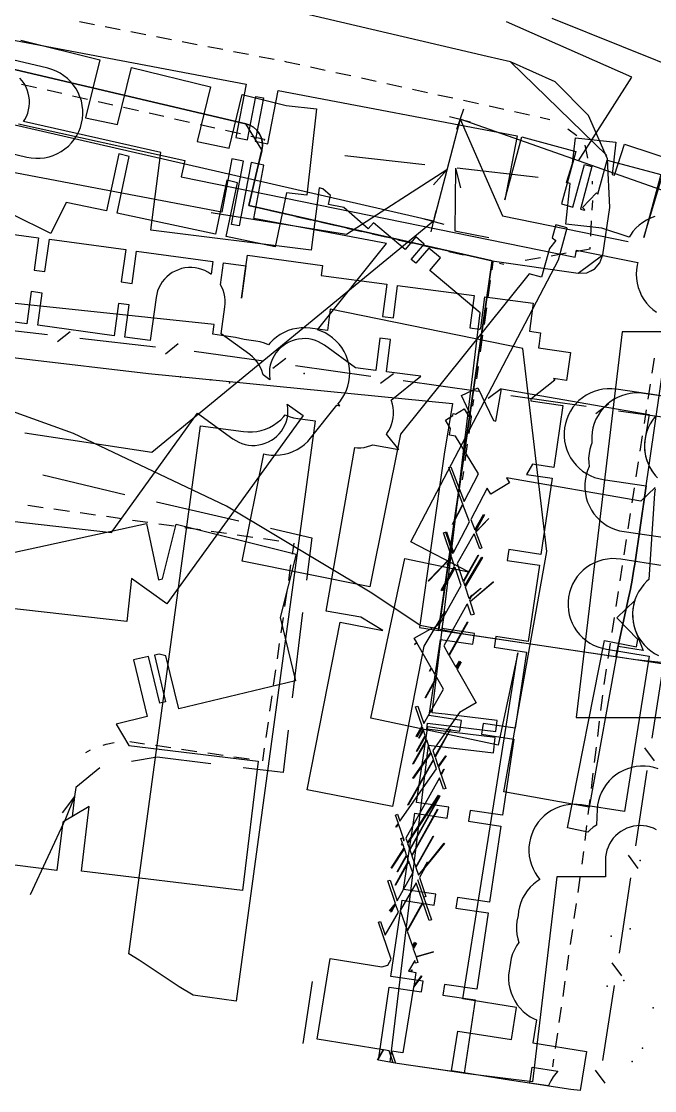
# Model space of a CAD drawing. Header units: metres. Extents: x -3782 to -2031, y 18790 to 19846.
# Drawn here: x -2316.68 to -2287.52, y 19528.72 to 19577.95 of the extents above; entities that cross this region are included whole.
import ezdxf

# ---------------------------------------------------------------- set-up
doc = ezdxf.new("R2010")
doc.units = ezdxf.units.M
for name, color, linetype in [('BOUNDARY', 7, 'Continuous'), ('CURB', 7, 'Continuous'), ('ELECTR_CABLE', 7, 'Continuous'), ('ELECTR_CABLE_COMM', 7, 'Continuous'), ('GAS', 7, 'Continuous'), ('GRASS', 7, 'Continuous'), ('GROUND', 7, 'Continuous'), ('HEAT', 7, 'Continuous'), ('ROAD', 7, 'Continuous'), ('SEWER', 7, 'Continuous'), ('SIDEWALK_PATH', 7, 'Continuous'), ('TREE', 7, 'Continuous'), ('WATER_PIPELINE', 7, 'Continuous')]:
    doc.layers.add(name, color=color, linetype=linetype)

msp = doc.modelspace()

# ---------------------------------------------------------------- linework, layer by layer
at = {"layer": 'BOUNDARY'}
msp.add_lwpolyline([(-2243.45, 19542.501), (-2251.484, 19544.512), (-2259.682, 19545.682), (-2261.698, 19545.863), (-2262.412, 19545.963), (-2267.644, 19546.959), (-2275.092, 19548.017), (-2282.606, 19548.37), (-2286.643, 19548.37), (-2288.405, 19548.548), (-2296.415, 19549.751), (-2298.312, 19550.132), (-2300.547, 19551.625), (-2307.232, 19555.634), (-2314.275, 19558.974), (-2321.61, 19561.613)], dxfattribs=at)
at = {"layer": 'CURB'}
for points in [[(-2295.238, 19576.333), (-2326.394, 19583.635)], [(-2306.212, 19569.471), (-2305.603, 19572.032), (-2306.347, 19573.237), (-2330.847, 19578.978), (-2334.514, 19576.382), (-2335.785, 19564.699)], [(-2313.309, 19577.788), (-2313.999, 19577.922)], [(-2312.128, 19577.56), (-2312.818, 19577.694)], [(-2310.946, 19577.332), (-2311.637, 19577.466)], [(-2309.765, 19577.104), (-2310.455, 19577.237)], [(-2308.584, 19576.876), (-2309.274, 19577.009)], [(-2307.403, 19576.648), (-2308.093, 19576.781)], [(-2306.222, 19576.42), (-2306.912, 19576.553)], [(-2305.041, 19576.192), (-2305.731, 19576.325)], [(-2304.452, 19576.078), (-2304.55, 19576.097)], [(-2303.862, 19575.949), (-2304.452, 19576.078)], [(-2289.727, 19571.77), (-2294.159, 19576.081), (-2295.238, 19576.333)], [(-2302.687, 19575.692), (-2303.374, 19575.842)], [(-2301.512, 19575.435), (-2302.199, 19575.585)], [(-2316.669, 19575.059), (-2315.983, 19574.904)], [(-2300.337, 19575.178), (-2301.024, 19575.328)], [(-2299.162, 19574.921), (-2299.848, 19575.071)], [(-2315.496, 19574.793), (-2314.81, 19574.638)], [(-2314.322, 19574.528), (-2313.637, 19574.373)], [(-2297.986, 19574.664), (-2298.673, 19574.814)], [(-2296.811, 19574.407), (-2297.498, 19574.557)], [(-2313.149, 19574.263), (-2312.463, 19574.108)], [(-2295.636, 19574.15), (-2296.323, 19574.3)], [(-2294.461, 19573.893), (-2295.147, 19574.043)], [(-2311.976, 19573.998), (-2311.29, 19573.843)], [(-2310.802, 19573.733), (-2310.116, 19573.578)], [(-2293.286, 19573.636), (-2293.972, 19573.786)], [(-2309.629, 19573.468), (-2308.943, 19573.313)], [(-2308.455, 19573.202), (-2307.77, 19573.047)], [(-2292.345, 19573.411), (-2292.799, 19573.521)], [(-2307.282, 19572.937), (-2306.596, 19572.782)], [(-2306.109, 19572.672), (-2305.484, 19572.531)], [(-2291.106, 19572.686), (-2291.524, 19572.98)], [(-2305.484, 19572.531), (-2305.499, 19572.47)], [(-2290.598, 19571.644), (-2290.721, 19572.248)], [(-2305.614, 19571.984), (-2305.777, 19571.3)], [(-2305.893, 19570.813), (-2306.055, 19570.129)], [(-2290.384, 19570.462), (-2290.386, 19570.596)], [(-2306.171, 19569.643), (-2306.212, 19569.471)], [(-2290.396, 19569.26), (-2290.373, 19569.697)], [(-2305.212, 19569.242), (-2304.527, 19569.084)], [(-2304.039, 19568.972), (-2303.354, 19568.815)], [(-2302.867, 19568.703), (-2302.182, 19568.546)], [(-2290.461, 19568.059), (-2290.423, 19568.76)], [(-2301.694, 19568.434), (-2301.009, 19568.277)], [(-2300.522, 19568.165), (-2299.837, 19568.008)], [(-2299.349, 19567.896), (-2298.664, 19567.739)], [(-2298.177, 19567.627), (-2297.492, 19567.47)], [(-2297.004, 19567.358), (-2296.319, 19567.201)], [(-2292.292, 19567.162), (-2291.6, 19567.285)], [(-2291.108, 19567.372), (-2290.493, 19567.481)], [(-2291.038, 19566.353), (-2289.907, 19567.199)], [(-2290.493, 19567.481), (-2290.488, 19567.559)], [(-2295.006, 19566.507), (-2294.953, 19566.888)], [(-2294.659, 19566.82), (-2294.466, 19566.776)], [(-2293.477, 19566.952), (-2292.785, 19567.074)], [(-2295.182, 19565.252), (-2295.076, 19566.012)], [(-2295.359, 19563.996), (-2295.252, 19564.757)], [(-2295.535, 19562.74), (-2295.428, 19563.501)], [(-2287.634, 19561.748), (-2287.526, 19562.447)], [(-2295.711, 19561.485), (-2295.63, 19562.063)], [(-2287.819, 19560.554), (-2287.711, 19561.253)], [(-2295.887, 19560.229), (-2295.843, 19560.543)], [(-2287.992, 19559.435), (-2287.895, 19560.06)], [(-2296.063, 19558.973), (-2295.956, 19559.734)], [(-2288.188, 19558.166), (-2288.08, 19558.866)], [(-2296.239, 19557.718), (-2296.133, 19558.478)], [(-2288.372, 19556.972), (-2288.264, 19557.672)], [(-2296.362, 19556.842), (-2296.309, 19557.223)], [(-2288.557, 19555.778), (-2288.449, 19556.478)], [(-2315.673, 19555.558), (-2316.384, 19555.658)], [(-2314.468, 19555.387), (-2315.178, 19555.487)], [(-2313.262, 19555.216), (-2313.973, 19555.317)], [(-2312.057, 19555.045), (-2312.767, 19555.146)], [(-2310.851, 19554.874), (-2311.562, 19554.975)], [(-2288.741, 19554.584), (-2288.633, 19555.284)], [(-2309.646, 19554.704), (-2310.356, 19554.804)], [(-2308.44, 19554.533), (-2309.151, 19554.634)], [(-2307.235, 19554.362), (-2307.945, 19554.463)], [(-2306.029, 19554.191), (-2306.739, 19554.292)], [(-2304.823, 19554.021), (-2305.534, 19554.121)], [(-2304.199, 19553.414), (-2304.126, 19553.922)], [(-2288.926, 19553.39), (-2288.817, 19554.09)], [(-2304.372, 19552.208), (-2304.27, 19552.919)], [(-2289.11, 19552.196), (-2289.002, 19552.896)], [(-2304.545, 19551.003), (-2304.443, 19551.713)], [(-2289.295, 19551.003), (-2289.186, 19551.702)], [(-2304.718, 19549.798), (-2304.616, 19550.508)], [(-2289.479, 19549.809), (-2289.371, 19550.508)], [(-2304.891, 19548.593), (-2304.789, 19549.303)], [(-2289.663, 19548.615), (-2289.555, 19549.315)], [(-2305.064, 19547.387), (-2304.962, 19548.098)], [(-2289.848, 19547.421), (-2289.74, 19548.121)], [(-2305.237, 19546.182), (-2305.135, 19546.892)], [(-2289.999, 19546.223), (-2289.914, 19546.925)], [(-2305.41, 19544.977), (-2305.308, 19545.687)], [(-2290.145, 19545.023), (-2290.059, 19545.726)], [(-2312.918, 19544.629), (-2312.778, 19544.673)], [(-2312.778, 19544.673), (-2312.411, 19544.748)], [(-2311.687, 19544.787), (-2311.006, 19544.689)], [(-2310.512, 19544.617), (-2309.801, 19544.514)], [(-2290.29, 19543.824), (-2290.205, 19544.527)], [(-2313.705, 19544.291), (-2313.495, 19544.408)], [(-2309.307, 19544.442), (-2308.596, 19544.339)], [(-2308.102, 19544.267), (-2307.392, 19544.164)], [(-2306.897, 19544.093), (-2306.187, 19543.99)], [(-2305.564, 19543.899), (-2305.481, 19544.482)], [(-2290.436, 19542.625), (-2290.35, 19543.328)], [(-2290.581, 19541.425), (-2290.496, 19542.128)], [(-2290.726, 19540.226), (-2290.641, 19540.929)], [(-2290.858, 19539.14), (-2290.787, 19539.73)], [(-2291.048, 19537.832), (-2290.946, 19538.532)], [(-2291.221, 19536.636), (-2291.119, 19537.337)], [(-2291.394, 19535.441), (-2291.292, 19536.141)], [(-2291.565, 19534.258), (-2291.466, 19534.946)], [(-2291.74, 19533.049), (-2291.639, 19533.75)], [(-2291.913, 19531.854), (-2291.812, 19532.555)], [(-2292.086, 19530.658), (-2291.985, 19531.359)], [(-2292.209, 19529.813), (-2292.158, 19530.163)]]:
    msp.add_lwpolyline(points, dxfattribs=at)
at = {"layer": 'ELECTR_CABLE'}
for points in [[(-2285.829, 19575.5), (-2292.244, 19578.078)], [(-2316.71, 19577.078), (-2313.069, 19576.185), (-2313.725, 19573.514), (-2312.257, 19573.202), (-2311.612, 19575.828), (-2307.972, 19574.934), (-2308.588, 19572.421), (-2307.12, 19572.109), (-2306.515, 19574.577), (-2304.49, 19574.08), (-2303.093, 19573.924), (-2303.538, 19569.949), (-2304.467, 19570.053), (-2304.996, 19567.568), (-2307.257, 19568.049), (-2306.733, 19570.512), (-2307.219, 19570.631), (-2307.746, 19568.153), (-2312.268, 19569.115), (-2311.711, 19571.733), (-2312.197, 19571.852), (-2312.757, 19569.219), (-2314.624, 19569.616), (-2315.321, 19568.19), (-2317.117, 19569.069)], [(-2287.518, 19568.968), (-2287.711, 19568.895), (-2287.896, 19568.803), (-2288.07, 19568.694), (-2288.234, 19568.568), (-2288.384, 19568.427), (-2288.519, 19568.271), (-2288.639, 19568.103), (-2288.689, 19568.015), (-2289.956, 19568.428), (-2291.615, 19568.614), (-2291.407, 19570.479), (-2291.587, 19570.538), (-2291.302, 19571.409), (-2291.17, 19572.589), (-2289.308, 19572.381), (-2289.473, 19570.901), (-2289.375, 19570.869), (-2288.91, 19572.295), (-2286.203, 19571.412)], [(-2298.1, 19571.352), (-2301.789, 19571.765)], [(-2296.698, 19571.195), (-2296.723, 19568.299)], [(-2296.698, 19571.195), (-2296.456, 19570.293)], [(-2292.883, 19570.768), (-2296.609, 19571.185)], [(-2296.723, 19568.299), (-2295.157, 19567.999)], [(-2287.493, 19556.489), (-2288.16, 19555.856), (-2294.342, 19556.926), (-2294.206, 19556.703), (-2295.059, 19556.181), (-2295.228, 19556.457), (-2295.98, 19555.013), (-2295.798, 19554.533), (-2295.396, 19555.25), (-2295.351, 19555.225), (-2295.774, 19554.47), (-2295.762, 19554.439), (-2295.161, 19555.06), (-2295.155, 19555.054), (-2295.759, 19554.43), (-2295.482, 19553.702), (-2295.575, 19553.667), (-2295.835, 19554.351), (-2295.848, 19554.338), (-2296.608, 19552.981), (-2296.331, 19552.156), (-2295.648, 19553.378), (-2295.635, 19553.37), (-2296.324, 19552.137), (-2296.265, 19551.962), (-2295.478, 19553.281), (-2295.445, 19553.261), (-2296.249, 19551.914), (-2296.072, 19551.387), (-2295.978, 19551.467), (-2295.943, 19551.529), (-2295.93, 19551.522), (-2295.945, 19551.495), (-2295.53, 19551.848), (-2295.526, 19551.843), (-2295.954, 19551.478), (-2296.047, 19551.313), (-2296.02, 19551.233), (-2294.943, 19552.148), (-2294.939, 19552.143), (-2296.017, 19551.226), (-2295.825, 19550.653), (-2295.864, 19550.64), (-2295.966, 19550.605), (-2296.141, 19551.121), (-2296.166, 19551.1), (-2297.233, 19549.191), (-2296.993, 19548.771), (-2296.14, 19550.297), (-2296.127, 19550.289), (-2296.984, 19548.756), (-2296.67, 19548.207), (-2296.507, 19548.489), (-2296.478, 19548.471), (-2296.65, 19548.173), (-2296.619, 19548.12), (-2296.436, 19548.448), (-2296.423, 19548.441), (-2296.611, 19548.104), (-2295.736, 19546.576), (-2296.512, 19546.132), (-2297.736, 19544.383), (-2297.639, 19544.096), (-2296.928, 19545.367), (-2296.915, 19545.36), (-2297.632, 19544.077), (-2297.486, 19543.645), (-2297.14, 19544.139), (-2297.125, 19544.128), (-2297.478, 19543.623), (-2297.36, 19543.274), (-2297.224, 19543.519), (-2297.21, 19543.511), (-2297.354, 19543.255), (-2297.142, 19542.63), (-2297.246, 19542.595), (-2297.426, 19543.125), (-2298.981, 19540.342), (-2298.905, 19540.123), (-2297.472, 19542.315), (-2297.451, 19542.301), (-2298.895, 19540.093), (-2298.8, 19539.818), (-2297.42, 19542.286), (-2297.407, 19542.279), (-2298.793, 19539.799), (-2298.706, 19539.547), (-2297.519, 19541.67), (-2297.506, 19541.663), (-2298.699, 19539.527), (-2298.517, 19539.003), (-2297.716, 19540.438), (-2297.703, 19540.43), (-2298.511, 19538.984), (-2298.392, 19538.643), (-2298.183, 19538.902), (-2297.984, 19539.246), (-2297.955, 19539.229), (-2298.045, 19539.072), (-2297.206, 19540.109), (-2297.197, 19540.101), (-2298.082, 19539.008), (-2298.355, 19538.534), (-2298.052, 19537.66), (-2298.146, 19537.627), (-2298.421, 19538.42), (-2298.433, 19538.398), (-2297.803, 19536.578), (-2297.897, 19536.546), (-2298.499, 19538.284), (-2299.232, 19537.012), (-2298.919, 19536.086), (-2298.208, 19537.357), (-2298.195, 19537.349), (-2298.912, 19536.066), (-2298.677, 19535.372), (-2298.575, 19535.549), (-2298.545, 19535.532), (-2298.662, 19535.329), (-2298.64, 19535.264), (-2298.504, 19535.508), (-2298.49, 19535.501), (-2298.634, 19535.244), (-2298.509, 19534.877), (-2297.704, 19535.111), (-2297.704, 19535.11), (-2298.509, 19534.875), (-2298.422, 19534.62), (-2298.526, 19534.584), (-2298.57, 19534.712), (-2298.851, 19534.217), (-2298.743, 19534.2), (-2298.701, 19534.276), (-2298.687, 19534.269), (-2298.727, 19534.197), (-2298.512, 19534.162), (-2298.616, 19533.518), (-2298.253, 19533.995), (-2298.238, 19533.984), (-2298.622, 19533.479), (-2299.112, 19530.45), (-2299.639, 19530.535), (-2299.448, 19529.984), (-2299.56, 19530.003), (-2299.751, 19530.553), (-2300.003, 19530.594), (-2300.264, 19530.127), (-2300.28, 19530.13), (-2300.019, 19530.597), (-2303.061, 19531.088), (-2302.46, 19534.801), (-2300.086, 19534.417), (-2299.806, 19534.498), (-2299.653, 19534.772), (-2300.243, 19536.477), (-2300.149, 19536.51), (-2299.928, 19535.872), (-2299.32, 19536.928), (-2299.448, 19537.307), (-2299.654, 19536.939), (-2299.667, 19536.946), (-2299.48, 19537.281), (-2299.714, 19536.992), (-2299.723, 19537), (-2299.456, 19537.33), (-2299.809, 19538.373), (-2299.705, 19538.409), (-2299.382, 19537.456), (-2298.66, 19538.749), (-2298.841, 19539.273), (-2299.457, 19538.171), (-2299.47, 19538.178), (-2298.848, 19539.292), (-2298.935, 19539.544), (-2299.359, 19538.787), (-2299.372, 19538.795), (-2298.942, 19539.563), (-2299.046, 19539.862), (-2299.64, 19538.953), (-2299.661, 19538.967), (-2299.056, 19539.892), (-2299.124, 19540.087), (-2299.162, 19540.02), (-2299.175, 19540.027), (-2299.13, 19540.107), (-2299.206, 19540.325), (-2299.112, 19540.358), (-2299.065, 19540.223), (-2299.053, 19540.245), (-2299.314, 19540.999), (-2299.418, 19540.851), (-2299.433, 19540.862), (-2299.322, 19541.021), (-2299.455, 19541.407), (-2299.361, 19541.439), (-2299.251, 19541.122), (-2297.564, 19543.533), (-2297.704, 19543.947), (-2298.866, 19541.868), (-2298.879, 19541.875), (-2297.711, 19543.967), (-2297.814, 19544.271), (-2298.641, 19543.089), (-2298.657, 19543.1), (-2297.821, 19544.293), (-2298.013, 19544.86), (-2298.64, 19543.755), (-2298.659, 19543.766), (-2298.023, 19544.889), (-2298.075, 19545.043), (-2298.472, 19544.333), (-2298.486, 19544.34), (-2298.082, 19545.063), (-2298.168, 19545.317), (-2298.374, 19544.949), (-2298.387, 19544.956), (-2298.175, 19545.337), (-2298.215, 19545.456), (-2298.475, 19545.006), (-2298.504, 19545.023), (-2298.23, 19545.5), (-2298.529, 19546.384), (-2298.425, 19546.419), (-2298.157, 19545.626), (-2297.248, 19547.203), (-2297.553, 19547.737), (-2298.078, 19546.798), (-2298.092, 19546.805), (-2297.562, 19547.752), (-2297.802, 19548.172), (-2297.882, 19548.03), (-2297.895, 19548.037), (-2297.811, 19548.187), (-2298.471, 19549.339), (-2298.573, 19549.252), (-2298.578, 19549.257), (-2298.474, 19549.345), (-2298.592, 19549.55), (-2297.723, 19550.047), (-2297.699, 19550.004), (-2297.383, 19550.272), (-2296.431, 19551.977), (-2296.709, 19552.8), (-2297.306, 19551.735), (-2297.35, 19551.76), (-2296.731, 19552.865), (-2296.872, 19553.28), (-2296.895, 19553.256), (-2297.062, 19552.934), (-2297.076, 19552.941), (-2296.932, 19553.218), (-2297.936, 19552.18), (-2297.943, 19552.186), (-2296.918, 19553.245), (-2296.883, 19553.312), (-2297.249, 19554.394), (-2297.145, 19554.429), (-2296.812, 19553.447), (-2296.811, 19553.449), (-2297.142, 19554.43), (-2297.101, 19554.444), (-2296.784, 19553.502), (-2296.049, 19554.913), (-2296.348, 19555.701), (-2296.822, 19554.791), (-2296.835, 19554.798), (-2296.355, 19555.72), (-2296.996, 19557.406), (-2296.903, 19557.442), (-2296.294, 19555.838), (-2295.63, 19557.113), (-2296.697, 19558.856), (-2296.968, 19558.903), (-2296.915, 19559.211), (-2297.148, 19559.592), (-2296.813, 19559.797), (-2296.797, 19559.888), (-2296.694, 19559.87), (-2296.295, 19560.115), (-2296.08, 19559.764), (-2295.95, 19559.741), (-2296.417, 19560.719), (-2295.668, 19561.078), (-2294.946, 19559.568), (-2294.827, 19559.547), (-2294.571, 19561.025), (-2287.772, 19559.848), (-2287.961, 19558.755), (-2287.986, 19558.55), (-2287.991, 19558.344), (-2287.976, 19558.139), (-2287.941, 19557.936), (-2287.886, 19557.737), (-2287.811, 19557.545), (-2287.719, 19557.361), (-2287.608, 19557.187), (-2287.481, 19557.024)], [(-2315.695, 19557.063), (-2311.913, 19556.17)], [(-2310.453, 19555.825), (-2306.667, 19554.95)], [(-2305.206, 19554.612), (-2303.313, 19554.174)], [(-2303.313, 19554.174), (-2303.552, 19552.215)], [(-2287.356, 19543.533), (-2287.553, 19543.594), (-2287.755, 19543.635), (-2287.96, 19543.656), (-2288.166, 19543.656), (-2288.371, 19543.637), (-2288.573, 19543.597), (-2288.771, 19543.538), (-2288.961, 19543.46), (-2289.143, 19543.364), (-2289.315, 19543.25), (-2289.475, 19543.119), (-2289.621, 19542.974), (-2289.752, 19542.815), (-2289.867, 19542.644), (-2289.965, 19542.463), (-2290.045, 19542.273), (-2290.105, 19542.076), (-2290.146, 19541.874), (-2290.167, 19541.669), (-2290.205, 19540.945), (-2290.353, 19540.845), (-2290.512, 19540.713), (-2290.601, 19540.622), (-2291.542, 19540.809), (-2289.832, 19549.439), (-2288.361, 19549.147), (-2288.293, 19549.489), (-2289.258, 19550.491), (-2288.435, 19551.283), (-2288.473, 19551.159), (-2288.514, 19550.957), (-2288.535, 19550.752), (-2288.536, 19550.546), (-2288.516, 19550.34), (-2288.477, 19550.138), (-2288.418, 19549.941), (-2288.34, 19549.75), (-2288.243, 19549.568), (-2288.129, 19549.396), (-2287.999, 19549.236), (-2287.854, 19549.09), (-2287.695, 19548.959), (-2287.524, 19548.844), (-2287.343, 19548.746)], [(-2303.733, 19550.726), (-2304.211, 19546.808)], [(-2304.392, 19545.319), (-2304.631, 19543.36)], [(-2310.425, 19544.066), (-2311.614, 19543.87)], [(-2307.954, 19543.765), (-2310.425, 19544.066)], [(-2313.072, 19543.578), (-2314.167, 19542.674)], [(-2304.631, 19543.36), (-2306.465, 19543.583)], [(-2314.167, 19542.674), (-2314.238, 19542.252)], [(-2314.238, 19542.252), (-2314.806, 19541.511)], [(-2314.238, 19542.252), (-2314.646, 19541.237)], [(-2314.238, 19542.252), (-2314.342, 19541.324)], [(-2314.646, 19541.237), (-2316.269, 19537.733)]]:
    msp.add_lwpolyline(points, dxfattribs=at)
msp.add_lwpolyline([(-2293.269, 19529.062), (-2293.157, 19529.793), (-2291.98, 19529.613), (-2292.074, 19529.51), (-2292.197, 19529.344), (-2292.304, 19529.168), (-2292.392, 19528.982), (-2292.411, 19528.93)], close=True, dxfattribs=at)
at = {"layer": 'ELECTR_CABLE_COMM'}
for points in [[(-2288.577, 19575.377), (-2294.341, 19577.927)], [(-2297.71, 19568.744), (-2326.3, 19575.3)], [(-2291.031, 19571.523), (-2288.577, 19575.377)], [(-2296.967, 19573.569), (-2295.999, 19573.317)], [(-2296.317, 19573.915), (-2296.649, 19572.971)], [(-2296.483, 19573.443), (-2297.71, 19568.744)], [(-2281.442, 19568.149), (-2296.483, 19573.443)], [(-2296.483, 19573.443), (-2294.521, 19568.99)], [(-2297.09, 19571.12), (-2301.709, 19568.14)], [(-2297.09, 19571.12), (-2297.71, 19570.422)], [(-2301.709, 19568.14), (-2307.934, 19569.136)], [(-2297.599, 19569.231), (-2297.822, 19568.256)], [(-2297.71, 19568.744), (-2310.679, 19558.1)], [(-2298.194, 19568.87), (-2297.226, 19568.617)], [(-2294.521, 19568.99), (-2288.736, 19567.812)], [(-2315.473, 19563.514), (-2318.955, 19563.91)], [(-2314.435, 19563.662), (-2315.021, 19563.196)], [(-2310.501, 19562.948), (-2313.983, 19563.344)], [(-2309.462, 19563.097), (-2310.049, 19562.63)], [(-2305.539, 19562.299), (-2308.725, 19562.746)], [(-2304.497, 19562.421), (-2305.095, 19561.969)], [(-2300.583, 19561.604), (-2304.053, 19562.091)], [(-2299.541, 19561.726), (-2300.139, 19561.274)], [(-2295.627, 19560.909), (-2299.097, 19561.396)], [(-2294.585, 19561.03), (-2295.183, 19560.579)], [(-2290.671, 19560.214), (-2294.141, 19560.701)], [(-2289.629, 19560.335), (-2290.227, 19559.884)], [(-2285.715, 19559.519), (-2289.185, 19560.006)], [(-2310.679, 19558.1), (-2316.515, 19558.994)], [(-2287.634, 19544.94), (-2287.104, 19548.404)], [(-2287.525, 19543.897), (-2287.969, 19544.501)], [(-2288.391, 19539.993), (-2287.861, 19543.458)], [(-2288.282, 19538.95), (-2288.726, 19539.554)], [(-2289.148, 19535.046), (-2288.618, 19538.511)], [(-2289.04, 19534.003), (-2289.483, 19534.607)], [(-2289.905, 19530.099), (-2289.375, 19533.564)], [(-2289.797, 19529.056), (-2290.24, 19529.66)]]:
    msp.add_lwpolyline(points, dxfattribs=at)
at = {"layer": 'GAS'}
for points in [[(-2319.401, 19568.463), (-2315.887, 19567.986), (-2316.088, 19566.499), (-2315.593, 19566.432), (-2315.391, 19567.919), (-2311.876, 19567.441), (-2312.078, 19565.955), (-2311.583, 19565.888), (-2311.381, 19567.374), (-2307.866, 19566.897), (-2307.946, 19566.306), (-2307.956, 19566.314), (-2308.088, 19566.4), (-2308.227, 19566.472), (-2308.373, 19566.531), (-2308.524, 19566.574), (-2308.678, 19566.603), (-2308.834, 19566.616), (-2308.991, 19566.615), (-2309.147, 19566.597), (-2309.301, 19566.565), (-2309.451, 19566.517), (-2309.595, 19566.455), (-2309.733, 19566.38), (-2309.862, 19566.291), (-2309.982, 19566.19), (-2310.092, 19566.077), (-2310.19, 19565.955), (-2310.276, 19565.823), (-2310.348, 19565.684), (-2310.406, 19565.538), (-2310.45, 19565.387), (-2310.479, 19565.233), (-2310.747, 19563.251), (-2311.919, 19563.41), (-2311.717, 19564.897), (-2312.213, 19564.964), (-2312.414, 19563.478), (-2315.929, 19563.955), (-2315.727, 19565.441), (-2316.223, 19565.509), (-2316.425, 19564.022), (-2319.94, 19564.499)], [(-2321.05, 19555.385), (-2312.537, 19554.422), (-2308.563, 19559.904), (-2306.943, 19558.73), (-2306.812, 19558.644), (-2306.673, 19558.571), (-2306.527, 19558.513), (-2306.376, 19558.469), (-2306.222, 19558.44), (-2306.065, 19558.426), (-2305.908, 19558.428), (-2305.752, 19558.445), (-2305.599, 19558.477), (-2305.449, 19558.525), (-2305.305, 19558.586), (-2305.167, 19558.662), (-2305.037, 19558.75), (-2304.917, 19558.851), (-2304.807, 19558.964), (-2304.709, 19559.086), (-2304.623, 19559.218), (-2304.551, 19559.357), (-2304.492, 19559.503), (-2304.448, 19559.653), (-2304.419, 19559.808), (-2304.405, 19559.964), (-2304.407, 19560.121), (-2304.424, 19560.277), (-2304.435, 19560.326), (-2303.702, 19559.795), (-2309.984, 19551.13), (-2311.603, 19552.304), (-2311.827, 19550.317), (-2321.5, 19551.41)]]:
    msp.add_lwpolyline(points, dxfattribs=at)
msp.add_lwpolyline([(-2297.595, 19537.757), (-2299.079, 19537.977), (-2298.561, 19541.486), (-2297.077, 19541.267), (-2297.004, 19541.761), (-2298.488, 19541.98), (-2297.97, 19545.489), (-2296.486, 19545.27), (-2296.413, 19545.765), (-2297.897, 19545.984), (-2297.379, 19549.493), (-2295.895, 19549.274), (-2295.882, 19549.361), (-2295.822, 19549.769), (-2297.306, 19549.988), (-2297.187, 19550.79), (-2298.148, 19549.182), (-2299.588, 19541.799), (-2303.514, 19542.565), (-2302.007, 19550.291), (-2300.044, 19549.908), (-2301.05, 19550.51), (-2302.652, 19550.793), (-2301.319, 19558.327), (-2301.205, 19558.317), (-2301.048, 19558.319), (-2300.891, 19558.336), (-2300.738, 19558.368), (-2300.588, 19558.416), (-2300.505, 19558.451), (-2299.304, 19558.239), (-2299.871, 19558.948), (-2299.848, 19558.977), (-2299.762, 19559.108), (-2299.69, 19559.248), (-2299.631, 19559.393), (-2299.587, 19559.544), (-2299.558, 19559.698), (-2299.544, 19559.855), (-2299.546, 19560.012), (-2299.563, 19560.168), (-2299.596, 19560.322), (-2299.643, 19560.471), (-2299.661, 19560.515), (-2298.29, 19561.613), (-2299.871, 19561.817), (-2299.678, 19563.305), (-2300.173, 19563.369), (-2300.366, 19561.882), (-2301.295, 19562.002), (-2302.724, 19563.038), (-2302.855, 19563.124), (-2302.994, 19563.197), (-2303.14, 19563.255), (-2303.291, 19563.299), (-2303.445, 19563.328), (-2303.602, 19563.342), (-2303.759, 19563.34), (-2303.915, 19563.323), (-2304.068, 19563.291), (-2304.218, 19563.243), (-2304.363, 19563.182), (-2304.5, 19563.106), (-2304.63, 19563.018), (-2304.75, 19562.917), (-2304.86, 19562.804), (-2304.958, 19562.682), (-2305.044, 19562.55), (-2305.117, 19562.411), (-2305.175, 19562.266), (-2305.219, 19562.115), (-2305.248, 19561.96), (-2305.262, 19561.804), (-2305.26, 19561.647), (-2305.243, 19561.491), (-2305.233, 19561.442), (-2305.546, 19561.669), (-2305.556, 19561.717), (-2305.603, 19561.867), (-2305.665, 19562.012), (-2305.741, 19562.149), (-2305.829, 19562.279), (-2305.93, 19562.399), (-2306.042, 19562.509), (-2306.165, 19562.607), (-2307.476, 19563.558), (-2307.308, 19564.802), (-2307.294, 19564.959), (-2307.296, 19565.116), (-2307.313, 19565.272), (-2307.346, 19565.425), (-2307.393, 19565.575), (-2307.455, 19565.719), (-2307.508, 19565.815), (-2307.37, 19566.83), (-2306.344, 19566.69), (-2306.546, 19565.204), (-2306.544, 19565.204), (-2306.485, 19565.628), (-2306.387, 19566.335), (-2306.269, 19567.182), (-2302.82, 19566.702), (-2302.884, 19566.242), (-2299.852, 19565.848), (-2300.045, 19564.361), (-2299.549, 19564.297), (-2299.356, 19565.784), (-2295.839, 19565.328), (-2296.031, 19563.841), (-2295.581, 19563.782), (-2295.529, 19563.823), (-2295.343, 19565.264), (-2293.112, 19564.975), (-2293.279, 19563.688), (-2292.773, 19563.614), (-2292.845, 19563.119), (-2292.874, 19562.919), (-2291.39, 19562.703), (-2291.577, 19561.419), (-2292.18, 19561.507), (-2292.119, 19561.43), (-2293.219, 19560.549), (-2293.229, 19560.484), (-2291.745, 19560.265), (-2292.166, 19557.411), (-2293.143, 19557.555), (-2293.42, 19557.091), (-2292.239, 19556.916), (-2292.757, 19553.407), (-2294.241, 19553.626), (-2294.314, 19553.132), (-2292.83, 19552.913), (-2293.348, 19549.403), (-2294.832, 19549.623), (-2294.896, 19549.193), (-2294.905, 19549.128), (-2293.421, 19548.909), (-2293.939, 19545.4), (-2295.423, 19545.619), (-2295.496, 19545.124), (-2294.013, 19544.905), (-2294.531, 19541.396), (-2296.015, 19541.615), (-2296.088, 19541.12), (-2294.604, 19540.901), (-2295.122, 19537.392), (-2296.606, 19537.611), (-2296.679, 19537.117), (-2295.195, 19536.898), (-2295.713, 19533.389), (-2297.197, 19533.608), (-2297.27, 19533.113), (-2295.786, 19532.894), (-2296.285, 19529.513), (-2298.526, 19529.844), (-2299.385, 19529.973), (-2300.238, 19530.122), (-2299.743, 19533.478), (-2298.259, 19533.259), (-2298.186, 19533.754), (-2299.67, 19533.973), (-2299.152, 19537.482), (-2297.668, 19537.263)], close=True, dxfattribs=at)
at = {"layer": 'GRASS'}
msp.add_lwpolyline([(-2296.83, 19560.35), (-2297.206, 19558.019), (-2298.349, 19550.042), (-2297.471, 19549.91), (-2295, 19566.92), (-2306.212, 19569.471), (-2305.603, 19572.032), (-2305.576, 19572.227), (-2305.588, 19572.422), (-2305.638, 19572.611), (-2305.725, 19572.789), (-2305.845, 19572.946), (-2305.992, 19573.075), (-2306.161, 19573.173), (-2306.347, 19573.237), (-2319.753, 19576.378), (-2322.291, 19563.093), (-2310.83, 19561.73)], close=True, dxfattribs=at)
at = {"layer": 'GROUND'}
msp.add_lwpolyline([(-2319.753, 19576.378), (-2306.347, 19573.237), (-2306.161, 19573.173), (-2305.992, 19573.075), (-2305.845, 19572.946), (-2305.725, 19572.789), (-2305.638, 19572.611), (-2305.588, 19572.422), (-2305.576, 19572.227), (-2305.603, 19572.032), (-2306.212, 19569.471), (-2295, 19566.92), (-2297.464, 19549.962), (-2298.312, 19550.132), (-2300.547, 19551.625), (-2307.232, 19555.634), (-2314.275, 19558.974), (-2321.61, 19561.613)], dxfattribs=at)
at = {"layer": 'HEAT'}
for points in [[(-2316.819, 19573.227), (-2309.157, 19571.544), (-2309.323, 19570.786), (-2291.182, 19567.091), (-2291.116, 19567.419), (-2288.294, 19566.849), (-2288.327, 19566.721), (-2288.358, 19566.517), (-2288.369, 19566.311), (-2288.359, 19566.105), (-2288.33, 19565.901), (-2288.28, 19565.701), (-2288.211, 19565.507), (-2288.124, 19565.32), (-2288.018, 19565.143), (-2287.896, 19564.977), (-2287.758, 19564.824), (-2287.606, 19564.685), (-2287.441, 19564.562)], [(-2287.505, 19556.42), (-2287.529, 19556.215), (-2287.783, 19552.251), (-2287.879, 19552.168), (-2288.022, 19552.019), (-2288.15, 19551.857), (-2288.261, 19551.684), (-2288.354, 19551.5), (-2288.429, 19551.308), (-2288.485, 19551.11), (-2288.521, 19550.907), (-2288.537, 19550.701), (-2288.533, 19550.495), (-2288.508, 19550.291), (-2288.464, 19550.09), (-2288.4, 19549.894), (-2288.054, 19548.984), (-2289.202, 19549.168), (-2290.53, 19541.765), (-2294.468, 19542.472), (-2292.481, 19553.545), (-2293.595, 19562.888), (-2302.458, 19564.693), (-2302.591, 19563.716), (-2303.38, 19563.824), (-2303.585, 19563.841), (-2303.792, 19563.839), (-2303.996, 19563.816), (-2304.198, 19563.773), (-2304.394, 19563.711), (-2304.584, 19563.63), (-2304.764, 19563.531), (-2304.934, 19563.414), (-2305.092, 19563.281), (-2305.236, 19563.134), (-2305.299, 19563.055), (-2305.486, 19563.13), (-2305.684, 19563.187), (-2305.887, 19563.225), (-2306.422, 19563.298), (-2306.619, 19563.355), (-2306.821, 19563.393), (-2307.465, 19563.48), (-2307.468, 19563.481), (-2307.67, 19563.519), (-2307.862, 19563.545), (-2307.801, 19563.992), (-2323.097, 19565.611)], [(-2287.496, 19559.752), (-2287.621, 19559.588), (-2287.73, 19559.413), (-2287.82, 19559.228), (-2287.893, 19559.035), (-2287.945, 19558.836), (-2287.979, 19558.632), (-2287.992, 19558.427), (-2287.984, 19558.221), (-2287.957, 19558.017), (-2287.91, 19557.816), (-2287.843, 19557.621), (-2287.758, 19557.433), (-2287.654, 19557.255), (-2287.534, 19557.088), (-2287.398, 19556.933)]]:
    msp.add_lwpolyline(points, dxfattribs=at)
msp.add_lwpolyline([(-2306.786, 19532.84), (-2308.768, 19533.11), (-2309.421, 19533.501), (-2311.252, 19534.724), (-2311.738, 19535.016), (-2308.434, 19559.333), (-2306.452, 19559.063), (-2306.247, 19559.046), (-2306.041, 19559.048), (-2305.836, 19559.071), (-2305.634, 19559.114), (-2305.438, 19559.176), (-2305.248, 19559.257), (-2305.068, 19559.356), (-2304.898, 19559.473), (-2304.74, 19559.606), (-2304.596, 19559.753), (-2304.533, 19559.832), (-2304.346, 19559.757), (-2304.148, 19559.7), (-2303.946, 19559.662), (-2303.156, 19559.555)], close=True, dxfattribs=at)
at = {"layer": 'ROAD'}
msp.add_lwpolyline([(-2287.311, 19560.725), (-2289.29, 19561.012), (-2289.495, 19561.032), (-2289.701, 19561.031), (-2289.906, 19561.011), (-2290.108, 19560.97), (-2290.305, 19560.909), (-2290.495, 19560.83), (-2290.677, 19560.732), (-2290.848, 19560.617), (-2291.007, 19560.486), (-2291.152, 19560.34), (-2291.282, 19560.18), (-2291.396, 19560.008), (-2291.493, 19559.826), (-2291.571, 19559.636), (-2291.63, 19559.438), (-2291.67, 19559.236), (-2291.689, 19559.031), (-2291.689, 19558.825), (-2291.668, 19558.62), (-2291.627, 19558.418), (-2291.567, 19558.221), (-2291.487, 19558.031), (-2291.39, 19557.849), (-2291.275, 19557.678), (-2291.143, 19557.519), (-2290.997, 19557.374), (-2290.838, 19557.244), (-2290.666, 19557.13), (-2290.484, 19557.033), (-2290.293, 19556.955), (-2290.096, 19556.896), (-2289.894, 19556.856), (-2287.914, 19556.569), (-2288.426, 19553.047), (-2288.489, 19552.634), (-2288.56, 19552.222), (-2288.637, 19551.812), (-2288.637, 19551.811), (-2288.721, 19551.402), (-2289.303, 19548.684), (-2289.304, 19548.683), (-2289.305, 19548.683), (-2297.47, 19549.91), (-2297.471, 19549.91), (-2297.471, 19549.911), (-2295, 19566.919), (-2295, 19566.92), (-2294.999, 19566.92), (-2291.039, 19566.353), (-2291.037, 19566.353), (-2290.644, 19566.376), (-2290.641, 19566.377), (-2290.3, 19566.542), (-2290.296, 19566.544), (-2290.042, 19566.825), (-2290.04, 19566.828), (-2289.907, 19567.199), (-2289.907, 19567.2), (-2289.591, 19569.376), (-2289.591, 19569.378), (-2289.69, 19571.623), (-2289.69, 19571.626), (-2290.57, 19573.616), (-2290.572, 19573.619), (-2292.102, 19575.166), (-2292.105, 19575.168), (-2294.159, 19576.08), (-2294.161, 19576.081), (-2295.238, 19576.334), (-2326.394, 19583.635)], dxfattribs=at)
at = {"layer": 'SEWER'}
for points in [[(-2287.434, 19540.732), (-2287.576, 19540.799), (-2287.723, 19540.852), (-2287.876, 19540.89), (-2288.031, 19540.913), (-2288.188, 19540.921), (-2288.345, 19540.913), (-2288.5, 19540.89), (-2288.652, 19540.852), (-2288.8, 19540.799), (-2288.942, 19540.732), (-2289.077, 19540.651), (-2289.203, 19540.558), (-2289.319, 19540.452), (-2289.425, 19540.336), (-2289.518, 19540.21), (-2289.599, 19540.075), (-2289.666, 19539.933), (-2289.719, 19539.785), (-2289.757, 19539.633), (-2289.78, 19539.478), (-2289.788, 19539.321), (-2289.788, 19538.565), (-2292.021, 19538.565), (-2293.153, 19529.127), (-2296.128, 19529.484), (-2299.385, 19529.973), (-2299.692, 19530.027), (-2297.942, 19544.627), (-2294.948, 19544.268), (-2294.863, 19544.975), (-2298.017, 19545.353), (-2297.984, 19545.629), (-2294.83, 19545.251), (-2294.769, 19545.758), (-2297.167, 19546.045), (-2297.763, 19546.117), (-2295.556, 19564.529), (-2297.866, 19566.475), (-2297.377, 19567.056), (-2297.921, 19567.515), (-2298.514, 19566.81), (-2298.727, 19566.989), (-2298.133, 19567.694), (-2298.524, 19568.023), (-2299.013, 19567.442), (-2300.472, 19568.671), (-2300.714, 19568.397), (-2301.826, 19569.381), (-2302.532, 19569.515), (-2302.452, 19569.935), (-2302.795, 19570.239), (-2302.974, 19570.28), (-2303.336, 19567.409), (-2310.712, 19568.34), (-2310.26, 19571.917), (-2316.581, 19573.337), (-2316.517, 19573.437), (-2316.447, 19573.577), (-2316.39, 19573.724), (-2316.348, 19573.875), (-2316.321, 19574.03), (-2316.31, 19574.186), (-2316.313, 19574.343), (-2316.333, 19574.499), (-2316.367, 19574.652), (-2316.416, 19574.802), (-2316.48, 19574.945), (-2316.557, 19575.082), (-2316.648, 19575.21), (-2316.75, 19575.329)], [(-2286.184, 19563.66), (-2289.013, 19563.66), (-2291.142, 19545.897), (-2286.511, 19545.897)], [(-2318.187, 19553.256), (-2310.92, 19554.824), (-2310.363, 19552.241), (-2310.189, 19552.283), (-2309.559, 19554.802), (-2304.035, 19553.418), (-2304.764, 19550.508), (-2304.059, 19547.592), (-2309.433, 19546.293), (-2310.022, 19548.732), (-2310.338, 19548.811), (-2310.555, 19548.765), (-2310.037, 19546.622), (-2310.307, 19546.556), (-2310.827, 19548.706), (-2311.523, 19548.556), (-2310.891, 19545.941), (-2312.32, 19545.595), (-2311.731, 19544.601), (-2305.784, 19543.884), (-2306.501, 19537.927), (-2313.918, 19538.821), (-2313.559, 19541.799), (-2314.769, 19541.082), (-2315.054, 19538.849), (-2319.782, 19539.451)]]:
    msp.add_lwpolyline(points, dxfattribs=at)
at = {"layer": 'SIDEWALK_PATH'}
msp.add_lwpolyline([(-2294.159, 19576.081), (-2295.238, 19576.333), (-2326.394, 19583.635), (-2319.753, 19576.378), (-2306.347, 19573.237), (-2306.161, 19573.173), (-2305.992, 19573.075), (-2305.845, 19572.946), (-2305.725, 19572.789), (-2305.638, 19572.611), (-2305.588, 19572.422), (-2305.576, 19572.227), (-2305.603, 19572.032), (-2306.212, 19569.471), (-2295, 19566.92), (-2291.038, 19566.353), (-2290.642, 19566.376), (-2290.298, 19566.542), (-2290.04, 19566.826), (-2289.907, 19567.199), (-2289.591, 19569.377), (-2289.689, 19571.624), (-2290.57, 19573.618), (-2292.104, 19575.167)], close=True, dxfattribs=at)
msp.add_lwpolyline([(-2286.49, 19548.26), (-2289.303, 19548.683), (-2288.721, 19551.402), (-2288.637, 19551.811), (-2288.559, 19552.222), (-2288.489, 19552.634), (-2288.426, 19553.047), (-2286.587, 19565.707)], dxfattribs=at)
at = {"layer": 'TREE'}
for p in [(-2303.662, 19561.743), (-2309.36, 19561.578), (-2307.952, 19561.438), (-2307.104, 19561.312), (-2288.188, 19539.32), (-2288.645, 19536.165), (-2289.517, 19535.832), (-2288.942, 19533.78), (-2289.709, 19533.519), (-2287.591, 19532.525), (-2288.076, 19530.666), (-2288.556, 19530.057)]:
    msp.add_point(p, dxfattribs=at)
at = {"layer": 'WATER_PIPELINE'}
for points in [[(-2317.277, 19577.138), (-2306.332, 19575.054), (-2306.8, 19572.596), (-2306.268, 19572.495), (-2305.887, 19574.494), (-2305.531, 19574.426), (-2305.912, 19572.427), (-2305.326, 19572.315), (-2304.858, 19574.774), (-2293.856, 19572.679), (-2294.417, 19569.732), (-2293.634, 19572.628), (-2291.158, 19571.958), (-2291.812, 19569.543), (-2291.289, 19569.401), (-2290.757, 19571.366), (-2290.408, 19571.271), (-2290.939, 19569.307), (-2290.748, 19569.255), (-2290.738, 19569.274), (-2290.845, 19569.374), (-2290.205, 19570.055), (-2290.137, 19569.99), (-2289.71, 19571.567), (-2287.235, 19570.897), (-2288.018, 19568.001), (-2287.155, 19570.874)], [(-2318.288, 19572.137), (-2316.428, 19571.7), (-2316.225, 19571.663), (-2316.02, 19571.646), (-2315.814, 19571.649), (-2315.609, 19571.672), (-2315.408, 19571.715), (-2315.211, 19571.778), (-2315.022, 19571.859), (-2314.842, 19571.959), (-2314.672, 19572.076), (-2314.515, 19572.209), (-2314.371, 19572.357), (-2314.243, 19572.518), (-2314.131, 19572.691), (-2314.036, 19572.875), (-2313.96, 19573.066), (-2313.904, 19573.264), (-2313.866, 19573.467), (-2313.849, 19573.672), (-2313.852, 19573.878), (-2313.875, 19574.083), (-2313.919, 19574.285), (-2313.981, 19574.481), (-2314.063, 19574.67), (-2314.163, 19574.85), (-2314.28, 19575.02), (-2314.413, 19575.177), (-2314.561, 19575.321), (-2314.722, 19575.449), (-2314.895, 19575.561), (-2315.078, 19575.656), (-2315.27, 19575.732), (-2315.468, 19575.789), (-2319.518, 19576.74)], [(-2287.135, 19552.878), (-2289.083, 19553.188), (-2289.288, 19553.21), (-2289.494, 19553.213), (-2289.699, 19553.195), (-2289.902, 19553.156), (-2290.099, 19553.099), (-2290.291, 19553.022), (-2290.473, 19552.927), (-2290.646, 19552.814), (-2290.807, 19552.685), (-2290.954, 19552.541), (-2291.086, 19552.383), (-2291.203, 19552.213), (-2291.302, 19552.032), (-2291.382, 19551.842), (-2291.444, 19551.646), (-2291.487, 19551.444), (-2291.509, 19551.239), (-2291.511, 19551.033), (-2291.493, 19550.828), (-2291.455, 19550.625), (-2291.397, 19550.428), (-2291.32, 19550.236), (-2291.225, 19550.054), (-2291.113, 19549.881), (-2290.984, 19549.72), (-2290.839, 19549.573), (-2290.681, 19549.441), (-2290.511, 19549.324), (-2290.331, 19549.225), (-2290.141, 19549.144), (-2289.944, 19549.083), (-2289.743, 19549.04), (-2287.768, 19548.726), (-2288.907, 19541.562), (-2290.883, 19541.876), (-2291.088, 19541.898), (-2291.294, 19541.901), (-2291.499, 19541.882), (-2291.701, 19541.844), (-2291.899, 19541.787), (-2292.09, 19541.71), (-2292.273, 19541.615), (-2292.446, 19541.502), (-2292.606, 19541.373), (-2292.754, 19541.229), (-2292.886, 19541.071), (-2293.002, 19540.901), (-2293.101, 19540.72), (-2293.182, 19540.53), (-2293.244, 19540.334), (-2293.287, 19540.132), (-2293.309, 19539.927), (-2293.311, 19539.721), (-2293.293, 19539.516), (-2293.255, 19539.313), (-2293.197, 19539.115), (-2293.12, 19538.924), (-2293.025, 19538.741), (-2292.912, 19538.569), (-2292.81, 19538.442), (-2292.947, 19538.353), (-2293.107, 19538.224), (-2293.255, 19538.08), (-2293.387, 19537.922), (-2293.503, 19537.752), (-2293.602, 19537.571), (-2293.683, 19537.381), (-2293.745, 19537.185), (-2293.788, 19536.983), (-2293.81, 19536.778), (-2293.81, 19536.751), (-2293.818, 19536.725), (-2293.861, 19536.523), (-2293.883, 19536.318), (-2293.885, 19536.112), (-2293.867, 19535.907), (-2293.829, 19535.704), (-2293.778, 19535.53), (-2293.881, 19535.379), (-2293.98, 19535.199), (-2294.061, 19535.009), (-2294.123, 19534.813), (-2294.165, 19534.611), (-2294.186, 19534.423), (-2294.224, 19534.237), (-2294.247, 19534.032), (-2294.249, 19533.826), (-2294.231, 19533.621), (-2294.193, 19533.419), (-2294.135, 19533.221), (-2294.058, 19533.029), (-2293.963, 19532.847), (-2293.85, 19532.674), (-2293.721, 19532.513), (-2293.577, 19532.366), (-2293.419, 19532.234), (-2293.249, 19532.118), (-2293.068, 19532.018), (-2292.964, 19531.974), (-2293.133, 19530.911), (-2290.665, 19530.518), (-2290.951, 19528.717), (-2291.375, 19528.77), (-2294.412, 19529.226), (-2294.411, 19529.23), (-2296.882, 19529.623), (-2296.59, 19531.461), (-2294.119, 19531.068), (-2293.883, 19532.549), (-2296.354, 19532.942), (-2293.819, 19548.88), (-2294.724, 19544.62), (-2300.593, 19545.868), (-2299.031, 19553.221), (-2296.096, 19552.597), (-2298.753, 19553.99), (-2291.947, 19566.97), (-2291.549, 19568.438), (-2292.072, 19568.58), (-2292.234, 19567.983), (-2292.076, 19567.857), (-2292.366, 19567.494), (-2292.725, 19566.167), (-2293.304, 19566.323), (-2299.219, 19558.938), (-2300.634, 19551.907), (-2306.516, 19553.091), (-2305.52, 19558.04), (-2305.386, 19558.008), (-2305.182, 19557.98), (-2304.976, 19557.973), (-2304.77, 19557.985), (-2304.567, 19558.018), (-2304.368, 19558.07), (-2304.174, 19558.142), (-2303.989, 19558.232), (-2303.814, 19558.34), (-2303.65, 19558.465), (-2303.498, 19558.605), (-2303.362, 19558.759), (-2302.151, 19560.271), (-2302.016, 19560.244), (-2302.112, 19560.32), (-2302.024, 19560.43), (-2301.903, 19560.597), (-2301.799, 19560.775), (-2301.713, 19560.962), (-2301.646, 19561.157), (-2301.599, 19561.358), (-2301.571, 19561.562), (-2301.563, 19561.768), (-2301.576, 19561.973), (-2301.608, 19562.177), (-2301.661, 19562.376), (-2301.732, 19562.569), (-2301.823, 19562.755), (-2301.931, 19562.93), (-2302.055, 19563.094), (-2302.196, 19563.245), (-2302.35, 19563.382), (-2302.517, 19563.503), (-2302.695, 19563.606), (-2302.882, 19563.692), (-2303.052, 19563.751), (-2299.875, 19567.717), (-2305.981, 19568.88), (-2305.513, 19571.336), (-2306.098, 19571.447), (-2306.653, 19568.532), (-2307.009, 19568.6), (-2306.454, 19571.515), (-2306.987, 19571.616), (-2307.454, 19569.16), (-2318.456, 19571.255)], [(-2286.047, 19560.54), (-2288.027, 19560.821), (-2288.233, 19560.84), (-2288.439, 19560.839), (-2288.644, 19560.817), (-2288.846, 19560.776), (-2289.042, 19560.715), (-2289.232, 19560.635), (-2289.413, 19560.536), (-2289.584, 19560.421), (-2289.743, 19560.289), (-2289.887, 19560.142), (-2290.017, 19559.982), (-2290.13, 19559.81), (-2290.226, 19559.628), (-2290.304, 19559.437), (-2290.363, 19559.239), (-2290.402, 19559.037), (-2290.421, 19558.832), (-2290.419, 19558.626), (-2290.41, 19558.534), (-2290.444, 19558.449), (-2290.503, 19558.251), (-2290.542, 19558.049), (-2290.561, 19557.844), (-2290.56, 19557.638), (-2290.54, 19557.448), (-2290.612, 19557.27), (-2290.67, 19557.073), (-2290.709, 19556.87), (-2290.711, 19556.85), (-2290.715, 19556.831), (-2290.734, 19556.625), (-2290.733, 19556.419), (-2290.711, 19556.214), (-2290.67, 19556.012), (-2290.608, 19555.816), (-2290.528, 19555.626), (-2290.43, 19555.445), (-2290.315, 19555.274), (-2290.183, 19555.115), (-2290.036, 19554.971), (-2289.876, 19554.841), (-2289.704, 19554.728), (-2289.522, 19554.631), (-2289.331, 19554.554), (-2289.133, 19554.495), (-2288.931, 19554.456), (-2286.951, 19554.175)], [(-2303.702, 19530.889), (-2303.276, 19533.734)]]:
    msp.add_lwpolyline(points, dxfattribs=at)

doc.saveas('drawing.dxf')
